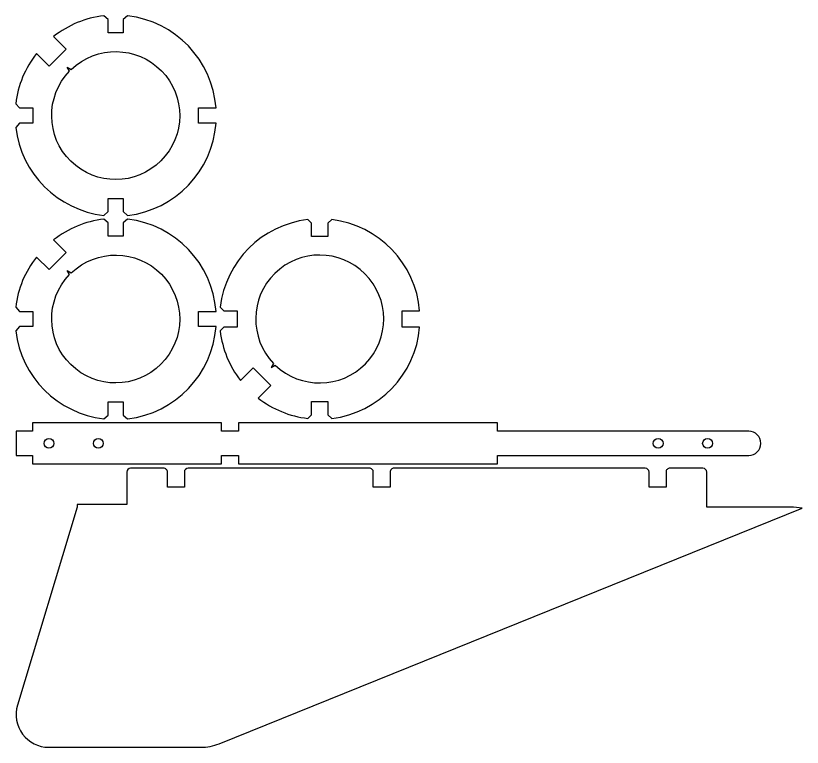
# Model space of a CAD drawing. Header units: millimetres. Extents: x 1 to 192, y -419 to -34.
# Drawn here: x 0.9 to 192, y -212.1 to -34.3 of the extents above; entities that cross this region are included whole.
import ezdxf

# ---------------------------------------------------------------- set-up
doc = ezdxf.new("R2010")
doc.units = ezdxf.units.MM
for name, color, linetype in [('CUTOUTS D 4.0', 5, 'CONTINUOUS'), ('HOLES DIAM 2.5 D 4.0', 5, 'CONTINUOUS'), ('PERIMETER D 4.0', 5, 'CONTINUOUS')]:
    doc.layers.add(name, color=color, linetype=linetype)

msp = doc.modelspace()

# ---------------------------------------------------------------- linework, layer by layer
at = {"layer": 'CUTOUTS D 4.0'}
for points in [[(13.442826076243772, -46.776826076243864), (14.438302169052836, -47.3637327067404, -107.63958183074537), (14.029732706740269, -47.772302169052956)], [(13.442826076243772, -96.23182607624386), (14.438302169052834, -96.81873270674039, -107.63958183074537), (14.029732706740264, -97.22730216905296)], [(63.583732706740285, -118.805957883976), (62.99682607624379, -119.8014339767851), (63.99230216905287, -119.2145273462886, 107.63958183072994)]]:
    msp.add_lwpolyline(points, format="xyb", close=True, dxfattribs=at)
at = {"layer": 'HOLES DIAM 2.5 D 4.0'}
for centre in [(9.01820075238199, -138.2439999999725), (21.018200752381986, -138.2439999999725), (157.00000000000057, -138.2439999999725), (169.00000000000057, -138.2439999999725)]:
    msp.add_circle(centre, 1.2, dxfattribs=at)
at = {"layer": 'PERIMETER D 4.0'}
for points in [[(28.106088531114022, -34.281659337955205), (27.077630026514395, -35.21355045861601), (27.0776300265144, -38.411630026514494), (23.37763002651439, -38.411630026514494), (23.37763002651439, -35.21355045861602), (22.34917152191475, -34.281659337955205, 0.13746801118644986), (10.151135999745172, -39.31320599074478), (13.219393502150735, -42.38146349315021), (9.047463493156691, -46.553393502157434), (5.979205990744654, -43.48513599974548, 0.13746801118644777), (0.9476593379550291, -55.683171521914744), (1.8795504586159244, -56.711630026514484), (5.077630026514209, -56.711630026514484), (5.077630026502917, -60.4116300265145), (1.8795504586159237, -60.4116300265145), (0.947659337955109, -61.44008853111412, 0.34666206495557345), (22.349171521914766, -82.84160071507375), (23.377630026514392, -81.90970959441294), (23.377630026514396, -78.71163002651448), (27.07763002651439, -78.71163002651446), (27.077630026514395, -81.90970959441299), (28.10608853111402, -82.84160071507378, 0.3585420728388536), (49.60753978844723, -60.41163002651451), (45.37763002651439, -60.41163002651449), (45.37763002651437, -56.7116300265145), (49.60753978844748, -56.7116300265145, 0.35854207283885126)], [(28.106088531114008, -83.73665933795522), (27.077630026514395, -84.66855045861601), (27.0776300265144, -87.86663002651449), (23.37763002651439, -87.86663002651449), (23.37763002651439, -84.66855045861601), (22.349171521914755, -83.7366593379552, 0.13746801118644925), (10.151135999745126, -88.76820599074469), (13.219393502150737, -91.83646349315019), (9.047463493156693, -96.00839350215742), (5.979205990744651, -92.94013599974548, 0.1374680111864473), (0.9476593379549381, -105.13817152191464), (1.879550458615924, -106.1666300265145), (5.077630026514209, -106.16663002651448), (5.077630026502917, -109.86663002651447), (1.879550458615924, -109.86663002651447), (0.947659337955109, -110.89508853111408, 0.34666206495557633), (22.34917152191474, -132.2966007150738), (23.377630026514392, -131.36470959441294), (23.377630026514396, -128.1666300265145), (27.07763002651439, -128.16663002651447), (27.077630026514395, -131.36470959441297), (28.106088531114025, -132.29660071507377, 0.35854207283885353), (49.60753978844697, -109.86663002651449), (45.37763002651439, -109.86663002651447), (45.37763002651437, -106.1666300265145), (49.60753978844748, -106.1666300265145, 0.35854207283884854)], [(71.86979222858602, -132.19190046220052), (72.8316300265144, -131.32037467929658), (72.83163002651439, -128.06663002651447), (76.73163002651441, -128.06663002651447), (76.7316300265144, -131.32037467929658), (77.69346782444279, -132.19190046220052, 0.3567660375461884), (99.05342435655942, -109.96663002651451), (94.83163002651436, -109.96663002651448), (94.83163002651439, -106.06663002651447), (99.0534243565593, -106.06663002651447, 0.35676603754618985), (77.69346782444283, -83.8413595908284), (76.73163002651441, -84.71288537373238), (76.7316300265144, -87.96663002651451), (72.8316300265144, -87.9666300265145), (72.8316300265144, -84.7128853737324), (71.86979222858601, -83.84135959082843, 0.3456164456307396), (50.606359590828454, -105.10479222858619), (51.477885373732306, -106.06663002651447), (54.73163002650263, -106.06663002651447), (54.73163002651452, -109.96663002651451), (51.477885373732306, -109.96663002651451), (50.60635959082836, -110.92846782444289, 0.13581140840441724), (55.54250721240983, -122.94240147538102), (58.60146349315676, -119.88344519463418), (62.91481485839456, -124.19679655987227), (59.85585857764772, -127.25575284061897, 0.13581140840441916)], [(50.94999999996516, -135.29399999999416), (50.949999999965115, -133.29400000031566), (5.0499999999979295, -133.29400000031566), (5.049999999996886, -135.29399999999995), (1.0500000000005947, -135.29399999999944), (1.0499999999993983, -141.1939999996806), (5.049999999999639, -141.1939999996806), (5.049999999989749, -143.19399999968059), (50.94999999996516, -143.1939999996806), (50.94999999996516, -141.19399999968027), (55.04999999999444, -141.19399999968027), (55.04999999999444, -143.19400000039425), (117.95000000000057, -143.19400000039414), (117.95000000000057, -141.19399999997248), (179.00000000000057, -141.19399999999516, 0.9999999999999999), (179.00000000000057, -135.29399999999515), (117.95000000000057, -135.29399999997247), (117.95000000000057, -133.29399999968575), (55.04999999999445, -133.29399999968575), (55.04999999999444, -135.29399999999418)], [(192.0035109986644, -154.03398378563378), (189.85193956047343, -153.79400000003943), (168.80471941225937, -153.79400000015633), (168.80471941226116, -145.24400000000094, 0.41421356237304574), (167.85471941226126, -144.29400000000095), (159.85471941226126, -144.2940000000001, 0.41421356237312795), (158.90471941226116, -145.24400000000009), (158.90471941226207, -148.89400000000106), (154.80471941226173, -148.89399999999713), (154.80471941226182, -145.24400000000097, 0.41421356237309503), (153.85471941226183, -144.29400000000098), (92.8547194122618, -144.29400000000098, 0.41421356237312795), (91.90471941226184, -145.24400000000097), (91.90471941226184, -148.89400000000097), (87.80471941226182, -148.89400000000097), (87.80471941226182, -145.24400000000097, 0.414213562373106), (86.85471941226183, -144.29400000000098), (42.85471941226183, -144.29400000000098, 0.4142135623730923), (41.90471941226182, -145.24400000000094), (41.90471941226179, -148.89400000000097), (37.80471941226184, -148.89400000000097), (37.80471941226183, -145.24400000000097, 0.41421356237309637), (36.85471941226184, -144.29400000000098), (28.85471941226183, -144.29400000000098, 0.4142135623730923), (27.904719412261827, -145.24400000000094), (27.904719412261834, -153.094000000001), (15.904719412261834, -153.094000000001), (15.904719412261832, -153.75138216344638), (1.3747238164820752, -201.88518157571394, 0.5029329600249471), (8.98552123167435, -212.1326285729051), (45.881474390190334, -212.13262857290513, 0.096289048197535), (50.35802318151049, -211.26247563497824)]]:
    msp.add_lwpolyline(points, format="xyb", close=True, dxfattribs=at)

doc.saveas('drawing.dxf')
